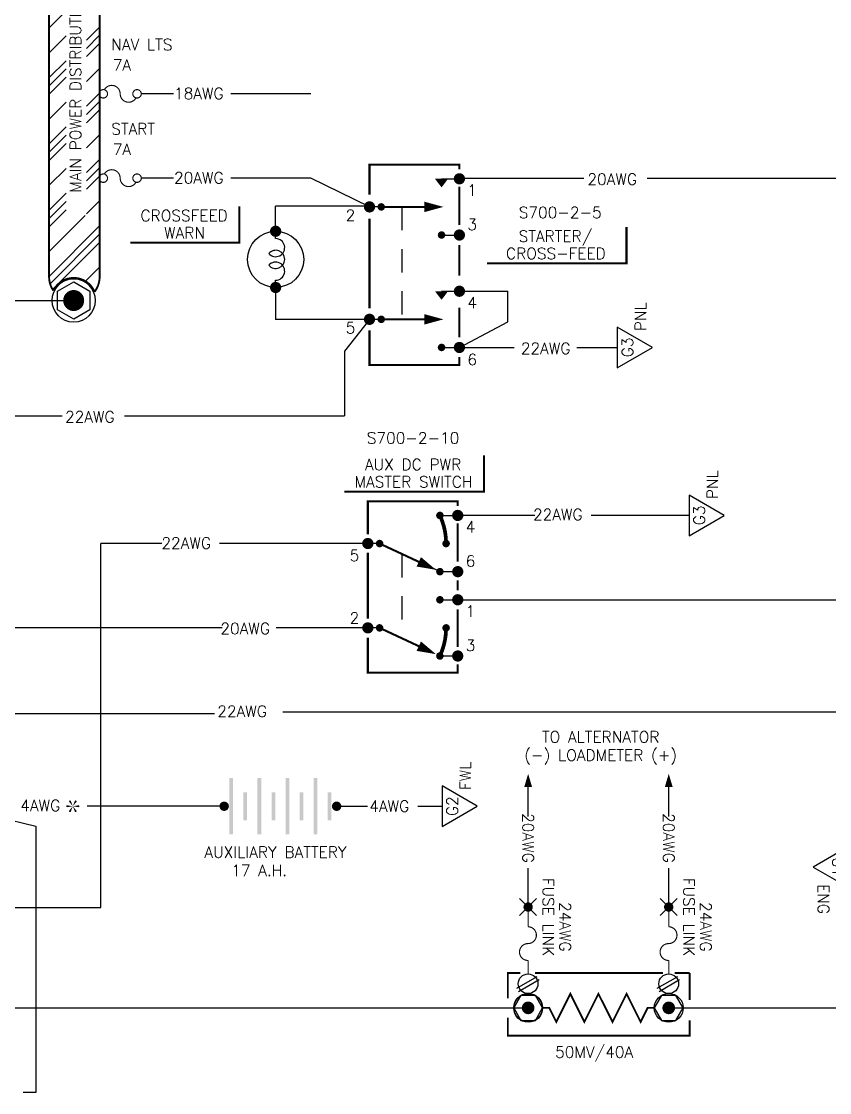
# Model space of a CAD drawing. Extents: x 0.2 to 15.4, y -1.3 to 19.5.
# Drawn here: x 4.86 to 9.17, y -1.1 to 4.61 of the extents above; entities that cross this region are included whole.
import ezdxf
from ezdxf.enums import TextEntityAlignment as Align

# ---------------------------------------------------------------- set-up
doc = ezdxf.new("R2010")
doc.units = 0
doc.header["$LTSCALE"] = 0.5
doc.header["$MEASUREMENT"] = 0
doc.linetypes.add('HIDDEN', pattern=[0.375, 0.25, -0.125])
doc.layers.get('0').update_dxf_attribs({"linetype": 'CONTINUOUS'})
doc.styles.get("Standard").update_dxf_attribs({"font": 'ROMANS.shx'})

# ---------------------------------------------------------------- blocks, each defined once
blk = doc.blocks.new('BAT', base_point=(4.05, 6.75))
for centre in [(4.05, 6.75), (4.05, 6.15)]:
    blk.add_circle(centre, 0.02)
for points in [[(4.2, 6.702500000000001), (4.2, 6.7225), (3.9, 6.702500000000001), (3.9, 6.7225)], [(4.125, 6.6275), (4.125, 6.6475), (3.975, 6.6275), (3.975, 6.6475)], [(4.2, 6.5525), (4.2, 6.5725), (3.9, 6.5525), (3.9, 6.5725)], [(4.125, 6.4775), (4.125, 6.4975), (3.975, 6.4775), (3.975, 6.4975)], [(4.2, 6.402500000000001), (4.2, 6.4225), (3.9, 6.402500000000001), (3.9, 6.4225)], [(4.125, 6.327500000000001), (4.125, 6.3475), (3.975, 6.327500000000001), (3.975, 6.3475)], [(4.2, 6.2525), (4.2, 6.2725), (3.9, 6.2525), (3.9, 6.2725)], [(4.125, 6.1775), (4.125, 6.1975), (3.975, 6.1775), (3.975, 6.1975)]]:
    blk.add_trace(points)
blk = doc.blocks.new('DOT')
at = {"color": 7}
blk.add_lwpolyline([(-0.01249999999999929, 0, 0.025, 0.025, 1), (0.01249999999999929, 0, 0.025, 0.025, 1)], format="xyseb", close=True, dxfattribs=at)
blk = doc.blocks.new('STAR')
at = {"color": 7}
for points in [[(-6.661338147750939e-16, 0, 0, 0.01, 0), (-0.03000000000000069, 0, 0, 0, 0)], [(-9.992007221626409e-16, 0, 0, 0.01, 0), (-0.01500000000000112, 0.02598076211353373, 0, 0, 0)], [(-5.551115123125783e-16, -8.881784197001252e-16, 0, 0.01, 0), (-0.01500000000000079, -0.02598076211353373, 0, 0, 0)], [(-6.661338147750939e-16, 8.881784197001252e-16, 0, 0.01, 0), (0.01499999999999946, 0.02598076211353373, 0, 0, 0)], [(-8.881784197001252e-16, 0, 0, 0.01, 0), (0.01499999999999924, -0.02598076211353373, 0, 0, 0)], [(-6.661338147750939e-16, 0, 0, 0.01, 0), (0.02999999999999936, 0, 0, 0, 0)]]:
    blk.add_lwpolyline(points, format="xyseb", dxfattribs=at)
for points in [[(-0.02750000000000075, 0, 0.005, 0.005, 1), (-0.03250000000000064, 0, 0.005, 0.005, 1)], [(-0.01375000000000115, 0.02381569860407229, 0.005, 0.005, 1), (-0.0162500000000011, 0.02814582562299428, 0.005, 0.005, 1)], [(0.01374999999999948, 0.02381569860407318, 0.005, 0.005, 1), (0.01624999999999943, 0.02814582562299517, 0.005, 0.005, 1)], [(0.02749999999999941, 0, 0.005, 0.005, 1), (0.03249999999999931, 0, 0.005, 0.005, 1)], [(-0.01375000000000082, -0.02381569860407318, 0.005, 0.005, 1), (-0.01625000000000076, -0.02814582562299517, 0.005, 0.005, 1)], [(0.01374999999999926, -0.02381569860407229, 0.005, 0.005, 1), (0.01624999999999921, -0.02814582562299428, 0.005, 0.005, 1)]]:
    blk.add_lwpolyline(points, format="xyseb", close=True, dxfattribs=at)
blk = doc.blocks.new('LAMP')
for p, q in [((0, 0), (0.03877701951980583, 0)), ((0.2612229804801958, 0), (0.3000000000000007, 0))]:
    blk.add_line(p, q)
for points in [[(-0.01499999999999968, 0, 0.03, 0.03, 1), (0.01499999999999968, 0, 0.03, 0.03, 1)], [(0.285000000000001, 0, 0.03, 0.03, 1), (0.3150000000000004, 0, 0.03, 0.03, 1)]]:
    blk.add_lwpolyline(points, format="xyseb", close=True)
blk.add_circle((0.1500000000000004, 0), 0.15)
for centre, start, end in [((0.08719172867000857, 0), 180, 49.56020690844326), ((0.1500000000000004, 0), 130.4397930915567, 49.56020690844189), ((0.212808271329993, 0), 130.4397930915589, 0)]:
    blk.add_arc(centre, 0.04841470915020239, start, end)
blk = doc.blocks.new('SPLICE')
for p, q in [((-0.04540863766729331, -0.04540863766729331), (0.04540863766729686, 0.04540863766729331)), ((0.04540863766729331, -0.04540863766730041), (-0.04540863766729331, 0.04540863766729331))]:
    blk.add_line(p, q)
blk.add_blockref('DOT', (0, 0))
blk = doc.blocks.new('G2')
blk.add_lwpolyline([(-0.10814064147376, 0), (0, -0.1873050853956357), (0.1081406414737529, 0)], close=True)
blk.add_text('G2', height=0.06).set_placement((0.0003153238489090882, -0.08411461235873219), align=Align.CENTER)
at = {"color": 7}
blk.add_text('FWL', height=0.06, dxfattribs=at).set_placement((0.0866220425819737, -0.1538676987564243))
blk = doc.blocks.new('G3')
blk.add_lwpolyline([(-0.1081406414737565, 0), (3.552713678800501e-15, -0.1873050853956357), (0.1081406414737565, 0)], close=True)
blk.add_text('G3', height=0.06).set_placement((0.0003153238489126409, -0.08411461235873219), align=Align.CENTER)
at = {"color": 7}
blk.add_text('PNL', height=0.06, dxfattribs=at).set_placement((0.08662204258197725, -0.1538676987564243))
blk = doc.blocks.new('G1')
blk.add_lwpolyline([(-0.10814064147376, 0), (0, -0.1873050853956357), (0.1081406414737529, 0)], close=True)
blk.add_text('G1', height=0.06).set_placement((0.0003153238489090882, -0.08411461235873219), align=Align.CENTER)
blk.add_text('ENG', height=0.06).set_placement((0.09115746011664072, -0.1611051348217769))
blk = doc.blocks.new('FUSE')
blk.add_lwpolyline([(0.1404259733037172, -0.03625724772812688, 0.01, 0.01, -729.2147678623838), (0.1406250000000036, -0.03630921887069505, 0.01, 0.01, -0.7745966692415445), (0, 0, 0.01, 0.01, 0.7745966692414826), (-0.1406250000000036, 0.03630921887069505, 0.01, 0.01, 55.55771820439573), (-0.1380376597728556, 0.03554085559310494, 0.01, 0.01, 55.55771820439573)], format="xyseb")

msp = doc.modelspace()

# ---------------------------------------------------------------- linework, layer by layer
at = {"color": 0}
for p, q in [((5.008653680316888, 4.579048662589944), (5.099173328610906, 4.669568310883962)), ((5.209259268949205, 4.514489208277308), (5.278651952316613, 4.583881891644714)), ((5.008653680316888, 4.446466141117467), (5.099173328610906, 4.536985789411485)), ((5.209259268949205, 4.470295034453148), (5.278651952316613, 4.539687717820555)), ((5.209259268949205, 4.426100860628989), (5.278651952316613, 4.495493543996395)), ((5.008653680316888, 4.313883619644989), (5.099173328610906, 4.404403267939007)), ((5.008653680316888, 4.26968944582083), (5.099173328610906, 4.360209094114848)), ((5.209259268949205, 4.293518339156511), (5.278651952316613, 4.362911022523918)), ((5.008653680316888, 4.225495271996671), (5.099173328610906, 4.316014920290689)), ((5.209259268949205, 4.160935817684034), (5.278651952316613, 4.23032850105144)), ((5.008653680316888, 4.092912750524193), (5.099173328610906, 4.183432398818211)), ((5.209259268949205, 4.116741643859875), (5.278651952316613, 4.186134327227281)), ((5.209259268949205, 4.072547470035715), (5.278651952316613, 4.141940153403122)), ((5.008653680316888, 3.960330229051715), (5.099173328610906, 4.050849877345733)), ((5.008653680316888, 3.916136055227556), (5.099173328610906, 4.006655703521574)), ((5.209259268949205, 3.939964948563238), (5.278651952316613, 4.009357631930644)), ((5.008653680316888, 3.871941881403397), (5.099173328610906, 3.962461529697415)), ((5.008653680316888, 3.739359359930919), (5.099173328610906, 3.829879008224937)), ((5.209259268949205, 3.807382427090761), (5.278651952316613, 3.876775110458166)), ((5.209259268949205, 3.763188253266601), (5.278651952316613, 3.832580936634008)), ((5.209259268949205, 3.718994079442441), (5.278651952316613, 3.788386762809848)), ((5.008653680316888, 3.606776838458441), (5.099173328610906, 3.697296486752459)), ((5.008653680316888, 3.562582664634283), (5.099173328610906, 3.653102312928301)), ((5.008653680316888, 3.518388490810123), (5.099173328610906, 3.608908139104141)), ((5.209259268949205, 3.586411557969964), (5.278651952316613, 3.65580424133737)), ((5.008653680316888, 3.385805969337645), (5.200949961843849, 3.578102250864605)), ((5.008653680316888, 3.253223447865168), (5.278651952316613, 3.523221719864893)), ((5.014034994750757, 3.214410588474877), (5.278651952316613, 3.479027546040734)), ((5.02737592278867, 3.183557342688631), (5.278651952316613, 3.434833372216574)), ((5.203561568373113, 3.227160466800595), (5.278651952316613, 3.302250850744096))]:
    msp.add_line(p, q, dxfattribs=at)
at = {"color": 7}
for p, q in [((5.67308168480344, 4.227614075220033), (5.499214178878132, 4.227614075220033)), ((6.404579560362352, 4.227614075220032), (5.979177750081474, 4.227614075220033)), ((5.67308168480344, 3.777614075220033), (5.499214178878132, 3.777614075220033)), ((6.404579560362352, 3.777614075220032), (5.979177750081474, 3.777614075220033)), ((6.718263829716468, 3.624189006412324), (6.404579560362352, 3.777614075220032)), ((6.726950093508597, 3.627614075220032), (6.217442356827105, 3.627614075220032)), ((6.217442356827105, 3.494113547083352), (6.217442356827105, 3.627614075220032)), ((6.217442356827105, 3.194113547083351), (6.217442356827112, 3.024189006412326)), ((7.197835220851287, 3.174150030860067), (7.455547587926821, 3.174150030860067)), ((7.455547587926821, 3.010853407919322), (7.455547587926821, 3.174150030860067)), ((4.822578991687545, 3.124632679042969), (5.153806751121939, 3.124632679042969)), ((6.718263829716468, 3.024189006412326), (6.217442356827112, 3.024189006412326)), ((6.718263829716468, 3.024189006412326), (6.585227281570949, 2.854632679042966)), ((7.197835220851287, 2.87415003086007), (7.455547587926821, 3.010853407919322)), ((7.197835220851287, 2.87415003086007), (7.490623531235995, 2.87415003086007)), ((7.823844992673108, 2.87415003086007), (8.040146643079664, 2.87415003086007)), ((6.585227281570949, 2.854632679042966), (6.585227281570949, 2.509067910328286)), ((3.940544837278239, 2.509067910328286), (5.07946197414536, 2.509067910328286)), ((5.410984426557794, 2.509067910328286), (6.585227281570949, 2.509067910328286)), ((7.59954933198358, 1.977788672376589), (7.210091278482116, 1.977788672376589)), ((8.423241589593514, 1.977788672376589), (7.901588295688965, 1.977788672376589)), ((5.285180149122409, -0.1139845864199982), (5.285180149122409, 1.827827647928848)), ((5.609847674396176, 1.827827647928848), (5.285180149122409, 1.827827647928848)), ((6.709391638137602, 1.827827647928848), (5.918822576739599, 1.827827647928848)), ((7.196553969029564, 1.527788672376587), (10.38969725133276, 1.527788672376587)), ((2.516144062216723, 0.9216184251134072), (5.89095995971668, 0.9216184251134072)), ((10.70581477713607, 0.9278276479288499), (6.255264321694879, 0.9278276479288499)), ((7.564579808946347, 0.3718873178777722), (7.564579808946347, 0.5441372443635268)), ((8.314579808946347, 0.3718873178777757), (8.314579808946347, 0.5441372443635304)), ((4.489245051198241, 0.4260154135799938), (4.937600738232831, 0.3204871393846136)), ((5.942887994160897, 0.4260154135799938), (5.211614246257389, 0.4260154135799938)), ((6.542887994160898, 0.4260154135799938), (6.707502308686228, 0.4260154135799938)), ((6.976049152720625, 0.4260154135799938), (7.105608218650088, 0.4260154135799938)), ((4.937600738232831, 0.3204871393846136), (4.937600738232831, -1.101838415562139)), ((7.564579808946347, -0.1117891439077416), (7.564579808946347, 0.09572739386398776)), ((8.314579808946347, -0.1117891439077381), (8.314579808946347, 0.09572739386399132)), ((4.175666719422262, -0.6498640497600414), (7.549583920636712, -0.6498640497600414)), ((8.312790609238993, -0.6498640497600414), (9.700551653504744, -0.6498640497600414)), ((4.937600738232831, -1.101838415562139), (4.871190630791713, -1.101838415562139))]:
    msp.add_line(p, q, dxfattribs=at)
for p, q in [((7.102563677385367, 3.774150030860065), (7.197835220851287, 3.774150030860065)), ((7.862198868932353, 3.775598818249653), (7.19382962196392, 3.775598818249653)), ((11.12103459439683, 3.775598818249653), (8.199846844901861, 3.775598818249653)), ((6.780804055967392, 3.624189006412324), (6.703263829716468, 3.624189006412324)), ((7.102563677385367, 3.474150030860068), (7.197835220851287, 3.474150030860068)), ((7.102563677385367, 3.174150030860067), (7.197835220851287, 3.174150030860067)), ((6.780804055967392, 3.024189006412326), (6.703263829716468, 3.024189006412326)), ((7.102563677385367, 2.87415003086007), (7.197835220851287, 2.87415003086007)), ((7.093691485806501, 1.977788672376589), (7.18896302927242, 1.977788672376589)), ((6.771931864388518, 1.827827647928848), (6.694391638137601, 1.827827647928848)), ((7.093691485806501, 1.677788672376592), (6.771931864388518, 1.827827647928848)), ((7.093691485806501, 1.677788672376592), (7.18896302927242, 1.677788672376592)), ((7.093691485806501, 1.527788672376587), (7.18896302927242, 1.527788672376587)), ((5.931393823815254, 1.377827647928846), (2.509104861091116, 1.377827647928846)), ((6.709391638137602, 1.377827647928846), (6.221106418073843, 1.377827647928846)), ((6.771931864388518, 1.377827647928846), (6.694391638137601, 1.377827647928846)), ((7.093691485806501, 1.227788672376589), (7.18896302927242, 1.227788672376589)), ((4.538070326732978, -0.1139845864200032), (5.285180149122409, -0.1139845864199982)), ((7.503315717314605, -0.5450957061688806), (7.612652837667971, -0.4819698903004417)), ((7.513315717314603, -0.562416214244565), (7.622652837667969, -0.4992903983761332)), ((8.253315717314605, -0.5450957061688806), (8.362652837667971, -0.4819698903004417)), ((8.263315717314603, -0.562416214244565), (8.37265283766797, -0.4992903983761332))]:
    msp.add_line(p, q)
at = {"color": 7, "linetype": 'HIDDEN'}
for p, q in [((6.891556681777059, 3.624184914891439), (6.891556681777059, 3.029761021987335)), ((6.891556681777052, 1.772045679475183), (6.891556681777052, 1.32204567947518))]:
    msp.add_line(p, q, dxfattribs=at)
at = {"color": 7}
for points in [[(5.278651952316613, 6.417787879040125, 0.01, 0.01, 0), (5.278651952316613, 3.252146341457861, 0.01, 0.01, -0.1629412427891178), (5.251442303389267, 3.17086784985427, 0.01, 0.01, 0.6474322707957655), (5.03144932461476, 3.177078750777264, 0.01, 0.01, -0.1484864543589288), (5.008653680316888, 3.252146341457861, 0.01, 0.01, 0), (5.008653680316888, 6.577771815304883, 0.01, 0.01, -1)], [(7.102563677385367, 3.774150030860065, 0.07, 0, 0), (7.102563677385367, 3.72825068971059, 0, 0, 0)], [(7.102563677385367, 3.174150030860067, 0.07, 0, 0), (7.102563677385367, 3.128250689710592, 0, 0, 0)], [(7.564579808946347, 0.5992033293671346, 0, 0.042, 0), (7.564579808946347, 0.528302720049985, 0.042, 0.042, 0)], [(8.314579808946347, 0.5992033293671382, 0, 0.042, 0), (8.314579808946347, 0.5283027200499886, 0.042, 0.042, 0)]]:
    msp.add_lwpolyline(points, format="xyseb", dxfattribs=at)
for points in [[(6.718263829716468, 3.689568133659249, 0.0110390673, 0.0110390673, 0), (6.718263829716468, 3.849985019415579, 0.0110390673, 0.0110390673, 0), (7.197835220851287, 3.849985019415579, 0.0110390673, 0.0110390673, 0), (7.197835220851287, 3.825331917980252, 0.0110390673, 0.0110390673, 0)], [(7.197835220851287, 3.731461497714763, 0.0110390673, 0.0110390673, 0), (7.197835220851287, 3.528075587139535, 0.0110390673, 0.0110390673, 0)], [(6.780804055967392, 3.624189006412323, 0.0110390673, 0.0110390673, 0), (7.044786819920104, 3.624179254128942, 0.0110390673, 0.0110390673, 0)], [(7.112578084423147, 3.624176749724443, 0, 0.05519533649999999, 0), (7.011579783197517, 3.624180480892489, 0.05519533649999999, 0.05519533649999999, 0)], [(6.718263829716468, 3.08240134703548, 0.0110390673, 0.0110390673, 0), (6.718263829716468, 3.560846375329261, 0.0110390673, 0.0110390673, 0)], [(7.197835220851287, 3.421359079919798, 0.0110390673, 0.0110390673, 0), (7.197835220851287, 3.256594946549296, 0.0110390673, 0.0110390673, 0)], [(7.197835220851287, 3.086916265114315, 0.0110390673, 0.0110390673, 0), (7.197835220851287, 2.928075587139537, 0.0110390673, 0.0110390673, 0)], [(6.780804055967392, 3.024189006412326, 0.0110390673, 0.0110390673, 0), (7.044786819920104, 3.024179254128946, 0.0110390673, 0.0110390673, 0)], [(7.112578084423147, 3.024176749724447, 0, 0.05519533649999999, 0), (7.011579783197517, 3.024180480892491, 0.05519533649999999, 0.05519533649999999, 0)], [(6.718263829716468, 2.965666780865091, 0.0110390673, 0.0110390673, 0), (6.718263829716468, 2.780092958974633, 0.0110390673, 0.0110390673, 0), (7.197835220851287, 2.780092958974633, 0.0110390673, 0.0110390673, 0), (7.197835220851287, 2.823973668433643, 0.0110390673, 0.0110390673, 0)], [(6.709391638137602, 1.876989879066939, 0.0110390673, 0.0110390673, 0), (6.709391638137602, 2.053623660932103, 0.0110390673, 0.0110390673, 0), (7.18896302927242, 2.053623660932103, 0.0110390673, 0.0110390673, 0), (7.18896302927242, 2.028970559496776, 0.0110390673, 0.0110390673, 0)], [(7.126921389344478, 1.827827647928848, 0.02, 0.02, 0.1094674618432523), (7.093691485806506, 1.977788672376572, 0.02, 0.02, 0.1094674618432523)], [(7.18896302927242, 1.935100139231287, 0.0110390673, 0.0110390673, 0), (7.18896302927242, 1.731714228656059, 0.0110390673, 0.0110390673, 0)], [(6.771931864388518, 1.827827647928848, 0.0110390673, 0.0110390673, 0), (7.011181499165586, 1.716263711021518, 0.0110390673, 0.0110390673, 0)], [(6.709391638137602, 1.427752867796378, 0.0110390673, 0.0110390673, 0), (6.709391638137602, 1.778649438788803, 0.0110390673, 0.0110390673, 0)], [(7.072621250119679, 1.68761388463649, 0, 0.05519533649999999, 0), (6.981085703178953, 1.730297611168353, 0.05519533649999999, 0.05519533649999999, 0)], [(7.18896302927242, 1.631138778371606, 0.0110390673, 0.0110390673, 0), (7.18896302927242, 1.577498538219898, 0.0110390673, 0.0110390673, 0)], [(7.18896302927242, 1.476923087935446, 0.0110390673, 0.0110390673, 0), (7.18896302927242, 1.275772187366541, 0.0110390673, 0.0110390673, 0)], [(6.771931864388518, 1.377827647928846, 0.0110390673, 0.0110390673, 0), (7.011181499165586, 1.266263711021515, 0.0110390673, 0.0110390673, 0)], [(7.093661635172548, 1.227802591955802, 0.02, 0.02, 0.1094674618432523), (7.126921382314558, 1.377757000235796, 0.02, 0.02, 0.1094674618432523)], [(6.709391638137602, 1.324942407505609, 0.0110390673, 0.0110390673, 0), (6.709391638137602, 1.139368585615151, 0.0110390673, 0.0110390673, 0), (7.18896302927242, 1.139368585615151, 0.0110390673, 0.0110390673, 0), (7.18896302927242, 1.183249295074162, 0.0110390673, 0.0110390673, 0)], [(7.072621250119679, 1.237613884636487, 0, 0.05519533649999999, 0), (6.981085703178953, 1.28029761116835, 0.05519533649999999, 0.05519533649999999, 0)], [(7.564579808946347, -0.1075298917113754, 0.006, 0.006, 0), (7.564579808946347, -0.2168513601893833, 0.006, 0.006, -0.9880100830911223), (7.563494326744738, -0.3068382663776985, 0.006, 0.006, 1.012135419606843), (7.564579808946347, -0.396825172565987, 0.006, 0.006, 0), (7.564579808946347, -0.4695454444011888, 0.006, 0.006, 0)], [(8.314579808946347, -0.1075298917113718, 0.006, 0.006, 0), (8.314579808946347, -0.2168513601893798, 0.006, 0.006, -0.9880100830911223), (8.313494326744738, -0.306838266377695, 0.006, 0.006, 1.012135419606843), (8.314579808946347, -0.3968251725659835, 0.006, 0.006, 0), (8.314579808946347, -0.4695454444011853, 0.006, 0.006, 0)], [(7.523409934386299, -0.4635498019671553, 0.01, 0.01, 0), (7.456207143477462, -0.4635498019671553, 0.01, 0.01, 0), (7.456207143477462, -0.5982794805493379, 0.01, 0.01, 0)], [(8.283666382210887, -0.4635498019671553, 0.01, 0.01, 0), (7.601530986845047, -0.4635498019671553, 0.01, 0.01, 0)], [(8.42627125614178, -0.4635498019671553, 0.01, 0.01, 0), (8.345628007481201, -0.4635498019671553, 0.01, 0.01, 0)], [(8.42627125614178, -0.6077567954402605, 0.01, 0.01, 0), (8.42627125614178, -0.4635498019671553, 0.01, 0.01, 0)], [(7.639579808946349, -0.6498640497600414, 0.01, 0.01, 0), (7.677079808946351, -0.6498640497600414, 0.01, 0.01, 0), (7.714579808946345, -0.7248640497600443, 0.01, 0.01, 0), (7.789579808946348, -0.5748640497600457, 0.01, 0.01, 0), (7.864579808946351, -0.7248640497600443, 0.01, 0.01, 0), (7.939579808946347, -0.5748640497600457, 0.01, 0.01, 0), (8.01457980894635, -0.7248640497600443, 0.01, 0.01, 0), (8.089579808946345, -0.5748640497600457, 0.01, 0.01, 0), (8.164579808946348, -0.7248640497600443, 0.01, 0.01, 0), (8.20207980894635, -0.6498640497600414, 0.01, 0.01, 0), (8.23957980894635, -0.6498640497600414, 0.01, 0.01, 0)], [(7.456207143477462, -0.7025299443495365, 0.01, 0.01, 0), (7.456207143477462, -0.7982264150656357, 0.01, 0.01, 0), (8.42627125614178, -0.7982264150656357, 0.01, 0.01, 0), (8.42627125614178, -0.7167459166859311, 0.01, 0.01, 0)]]:
    msp.add_lwpolyline(points, format="xyseb")
for points in [[(7.182835220851286, 3.774150030860065, 0.03, 0.03, 1), (7.212835220851288, 3.774150030860065, 0.03, 0.03, 1)], [(6.024301568550593, 3.627674046369529, 0, 0, 0), (5.441792848726665, 3.627674046369529, 0, 0, 0), (5.441792848726665, 3.432808705604552, 0.01125, 0.01125, 0), (6.024301568550593, 3.432808705604552, 0.01125, 0.01125, 0)], [(6.703263829716468, 3.624189006412324, 0.03, 0.03, 1), (6.733263829716469, 3.624189006412324, 0.03, 0.03, 1)], [(6.771692026939105, 3.620069427915965, 0.02, 0.02, 1), (6.78991608499568, 3.628308584908682, 0.02, 0.02, 1)], [(7.092563677385369, 3.474150030860068, 0.02, 0.02, 1), (7.112563677385365, 3.474150030860068, 0.02, 0.02, 1)], [(7.182835220851286, 3.474150030860068, 0.03, 0.03, 1), (7.212835220851288, 3.474150030860068, 0.03, 0.03, 1)], [(8.089157188122767, 3.517460417847843, 0, 0, 0), (7.344270234739581, 3.517460417847843, 0, 0, 0), (7.344270234739581, 3.322595077082866, 0.01125, 0.01125, 0), (8.089157188122767, 3.322595077082866, 0.01125, 0.01125, 0)], [(7.182835220851286, 3.174150030860067, 0.03, 0.03, 1), (7.212835220851288, 3.174150030860067, 0.03, 0.03, 1)], [(6.703263829716468, 3.024189006412326, 0.03, 0.03, 1), (6.733263829716469, 3.024189006412326, 0.03, 0.03, 1)], [(6.771692026939105, 3.020069427915969, 0.02, 0.02, 1), (6.78991608499568, 3.028308584908684, 0.02, 0.02, 1)], [(7.092563677385369, 2.87415003086007, 0.02, 0.02, 1), (7.112563677385365, 2.87415003086007, 0.02, 0.02, 1)], [(7.182835220851286, 2.87415003086007, 0.03, 0.03, 1), (7.212835220851288, 2.87415003086007, 0.03, 0.03, 1)], [(7.329566119377516, 2.299155070231433, 0, 0, 0), (6.584679165994336, 2.299155070231433, 0, 0, 0), (6.584679165994336, 2.104289729466456, 0.01125, 0.01125, 0), (7.329566119377516, 2.104289729466456, 0.01125, 0.01125, 0)], [(7.17396302927242, 1.977788672376589, 0.03, 0.03, 1), (7.203963029272421, 1.977788672376589, 0.03, 0.03, 1)], [(7.083691485806503, 1.977788672376589, 0.02, 0.02, 1), (7.103691485806499, 1.977788672376589, 0.02, 0.02, 1)], [(6.694391638137601, 1.827827647928848, 0.03, 0.03, 1), (6.724391638137602, 1.827827647928848, 0.03, 0.03, 1)], [(6.761931864388528, 1.827827647928848, 0.02, 0.02, 1), (6.781931864388524, 1.827827647928848, 0.02, 0.02, 1)], [(7.116921389344478, 1.827827647928848, 0.02, 0.02, 1), (7.136921389344479, 1.827827647928848, 0.02, 0.02, 1)], [(7.083691485806503, 1.677788672376592, 0.02, 0.02, 1), (7.103691485806499, 1.677788672376592, 0.02, 0.02, 1)], [(7.17396302927242, 1.677788672376592, 0.03, 0.03, 1), (7.203963029272421, 1.677788672376592, 0.03, 0.03, 1)], [(7.083691485806503, 1.527788672376587, 0.02, 0.02, 1), (7.103691485806499, 1.527788672376587, 0.02, 0.02, 1)], [(7.17396302927242, 1.527788672376587, 0.03, 0.03, 1), (7.203963029272421, 1.527788672376587, 0.03, 0.03, 1)], [(6.694391638137601, 1.377827647928846, 0.03, 0.03, 1), (6.724391638137602, 1.377827647928846, 0.03, 0.03, 1)], [(6.761931864388528, 1.377827647928846, 0.02, 0.02, 1), (6.781931864388524, 1.377827647928846, 0.02, 0.02, 1)], [(7.116921382314558, 1.377757000235796, 0.02, 0.02, 1), (7.136921382314558, 1.377757000235796, 0.02, 0.02, 1)], [(7.17396302927242, 1.227788672376589, 0.03, 0.03, 1), (7.203963029272421, 1.227788672376589, 0.03, 0.03, 1)], [(7.083691485806503, 1.227788672376589, 0.02, 0.02, 1), (7.103691485806499, 1.227788672376589, 0.02, 0.02, 1)], [(7.564579808946347, -0.6667390497600261, 0.03374999999996624, 0.03374999999996624, 1), (7.564579808946347, -0.6329890497600639, 0.03374999999996624, 0.03374999999996624, 1)], [(8.314579808946347, -0.6667390497600261, 0.03374999999996624, 0.03374999999996624, 1), (8.314579808946347, -0.6329890497600639, 0.03374999999996624, 0.03374999999996624, 1)]]:
    msp.add_lwpolyline(points, format="xyseb", close=True)
for points in [[(5.22660944541588, 3.074659185932441), (5.140052816316766, 3.024685692821921), (5.053496187217645, 3.074659185932441), (5.053496187217645, 3.174606172153483), (5.140052816316766, 3.224579665264011), (5.22660944541588, 3.174606172153483)], [(7.526147446948029, -0.5832972461240837), (7.487715084949718, -0.6498640497600414), (7.526147446948029, -0.7164308533960062), (7.603012170944664, -0.7164308533960062), (7.641444532942982, -0.6498640497600414), (7.603012170944664, -0.5832972461240837)], [(8.276147446948029, -0.5832972461240837), (8.237715084949718, -0.6498640497600414), (8.276147446948029, -0.7164308533960062), (8.353012170944664, -0.7164308533960062), (8.391444532942982, -0.6498640497600414), (8.353012170944664, -0.5832972461240837)]]:
    msp.add_lwpolyline(points, close=True, dxfattribs=at)
msp.add_lwpolyline([(5.11205281631676, 3.124632679042969, 0.05599999999999999, 0.05599999999999999, -1), (5.168052816316765, 3.124632679042969, 0.05599999999999999, 0.05599999999999999, -1)], format="xyseb", close=True, dxfattribs=at)
for centre, radius in [((5.140052816316766, 3.124632679042969), 0.1154088387988257), ((7.564579808946347, -0.6498640497600414), 0.07686472399663248), ((8.314579808946347, -0.6498640497600414), 0.07686472399663248)]:
    msp.add_circle(centre, radius, dxfattribs=at)
for centre, radius in [((7.564579808946347, -0.5212718717574214), 0.05251966598422797), ((8.314579808946347, -0.5212718717574214), 0.05251966598422797), ((7.564579808946347, -0.6498640497600414), 0.07499999999999973)]:
    msp.add_circle(centre, radius)

# ---------------------------------------------------------------- block references
at = {"color": 7, "xscale": 0.6, "yscale": 0.6, "zscale": 0.6}
for p in [(5.38802515501687, 4.227614075219965), (5.38802515501687, 3.777614075219965)]:
    msp.add_blockref('FUSE', p, dxfattribs=at)
at = {"color": 7}
for name, p, rotation in [('LAMP', (6.217442356827105, 3.194113547083351), 90), ('G3', (8.040146643079664, 2.87415003086007), 90), ('G3', (8.423241589593514, 1.977788672376589), 90), ('G2', (7.105608218650088, 0.4260154135799938), 90), ('BAT', (5.942887994160904, 0.4260154135799938), 90), ('DOT', (5.942887994160904, 0.4260154135799938), 90), ('DOT', (6.542887994160905, 0.4260154135799938), 90), ('G1', (9.271684076094989, 0.1016698262023439), 270), ('SPLICE', (7.564579808946347, -0.1117891439077416), 270), ('SPLICE', (8.314579808946347, -0.1117891439077381), 270)]:
    msp.add_blockref(name, p, dxfattribs=dict(at, rotation=rotation))
msp.add_blockref('STAR', (5.13544614498157, 0.4260154135799938), dxfattribs=at)

# ---------------------------------------------------------------- texts
msp.add_text('MAIN POWER DISTRIBUTION BUS', height=0.05999999999994002, rotation=90).set_placement((5.180110637765756, 4.336319469441223), align=Align.CENTER)
for s, height, p in [('NAV LTS', 0.06, (5.340465789008908, 4.460289136764783)), ('7A', 0.06, (5.348854574783394, 4.351328289758681)), ('18AWG', 0.05999961599994003, (5.675334876971119, 4.199399764288505)), ('START', 0.06, (5.340465789008908, 4.010289136764783)), ('7A', 0.06, (5.348854574783394, 3.901328289758681)), ('20AWG', 0.05999961599994003, (5.675334876971119, 3.749399764288505)), ('20AWG', 0.05999961599994003, (7.880822677921826, 3.742210536128011)), ('22AWG', 0.05999961599994003, (7.525473966718833, 2.839239271459789)), ('22AWG', 0.05999961599994003, (5.093775736905071, 2.474061277978818)), ('22AWG', 0.05999961599994003, (7.590303082105249, 1.95253339916244)), ('22AWG', 0.05999961599994003, (5.608139247608007, 1.800305498639026)), ('20AWG', 0.05999961599994003, (5.922713516387601, 1.344096275823595)), ('22AWG', 0.05999961599994003, (5.906139870167562, 0.9026939112081438)), ('4AWG', 0.05999999999994, (4.855102256225953, 0.3996631201450418)), ('4AWG', 0.05999999999994, (6.716717678244306, 0.3961295322813898))]:
    msp.add_text(s, height=height).set_placement(p)
for s, p in [('1', (7.265931782069186, 3.683218784697447)), ('2', (6.617087755289196, 3.549248594356433)), ('3', (7.265931782069186, 3.500854764610773)), ('4', (7.265931782069186, 3.083218784697449)), ('5', (6.617087755289196, 2.949248594356437)), ('6', (7.265931782069186, 2.779739292000288)), ('4', (7.257059590490313, 1.886857426213971)), ('5', (6.637843774574291, 1.733908967903907)), ('6', (7.257059590490313, 1.704493406127297)), ('1', (7.257059590490313, 1.436857426213975)), ('2', (6.637843774574291, 1.400384622196639)), ('3', (7.257059590490313, 1.254493406127302))]:
    msp.add_text(s, height=0.06).set_placement(p, align=Align.CENTER)
for s, height, p in [('CROSSFEED', 0.05999999999994002, (5.729294796742304, 3.547717079263281)), ('S700-2-5', 0.06, (7.735675096814388, 3.56439492411052)), ('WARN', 0.05999999999994002, (5.731434578228233, 3.455645088838248)), ('STARTER/', 0.05999999999994002, (7.710342295767765, 3.437503450741595)), ('CROSS-FEED', 0.05999999999994002, (7.712482077253695, 3.345431460316561)), ('S700-2-10', 0.05999999999994002, (6.95075122702252, 2.361162684058461)), ('AUX DC PWR', 0.05999999999994002, (6.95075122702252, 2.219198103125184)), ('MASTER SWITCH', 0.05999999999994002, (6.952891008508443, 2.127126112700151)), ('TO ALTERNATOR', 0.06, (7.951477874385159, 0.765881486223555)), ('(-) LOADMETER (+)', 0.06, (7.951477874385159, 0.6687386290806989)), ('50MV/40A', 0.06, (7.916660268277772, -0.915561880575658))]:
    msp.add_text(s, height=height, dxfattribs=at).set_placement(p, align=Align.CENTER)
for s, p in [('20AWG', (7.534511254000435, 0.3890969505009503)), ('20AWG', (8.284511254000435, 0.3890969505009538)), ('FUSE LINK', (7.642469428303471, 0.04449642302750423)), ('FUSE LINK', (8.392469428303471, 0.04449642302750778)), ('24AWG', (7.731946313846709, -0.0850901838367557)), ('24AWG', (8.48194631384671, -0.08509018383675215))]:
    msp.add_text(s, height=0.05999999999994, rotation=270).set_placement(p)
for s, p in [('AUXILIARY BATTERY', (5.837398580039929, 0.1507807569254966)), ('17 A.H.', (5.980269245243504, 0.05363789978264055))]:
    msp.add_text(s, height=0.06, dxfattribs=at).set_placement(p)

doc.saveas('drawing.dxf')
